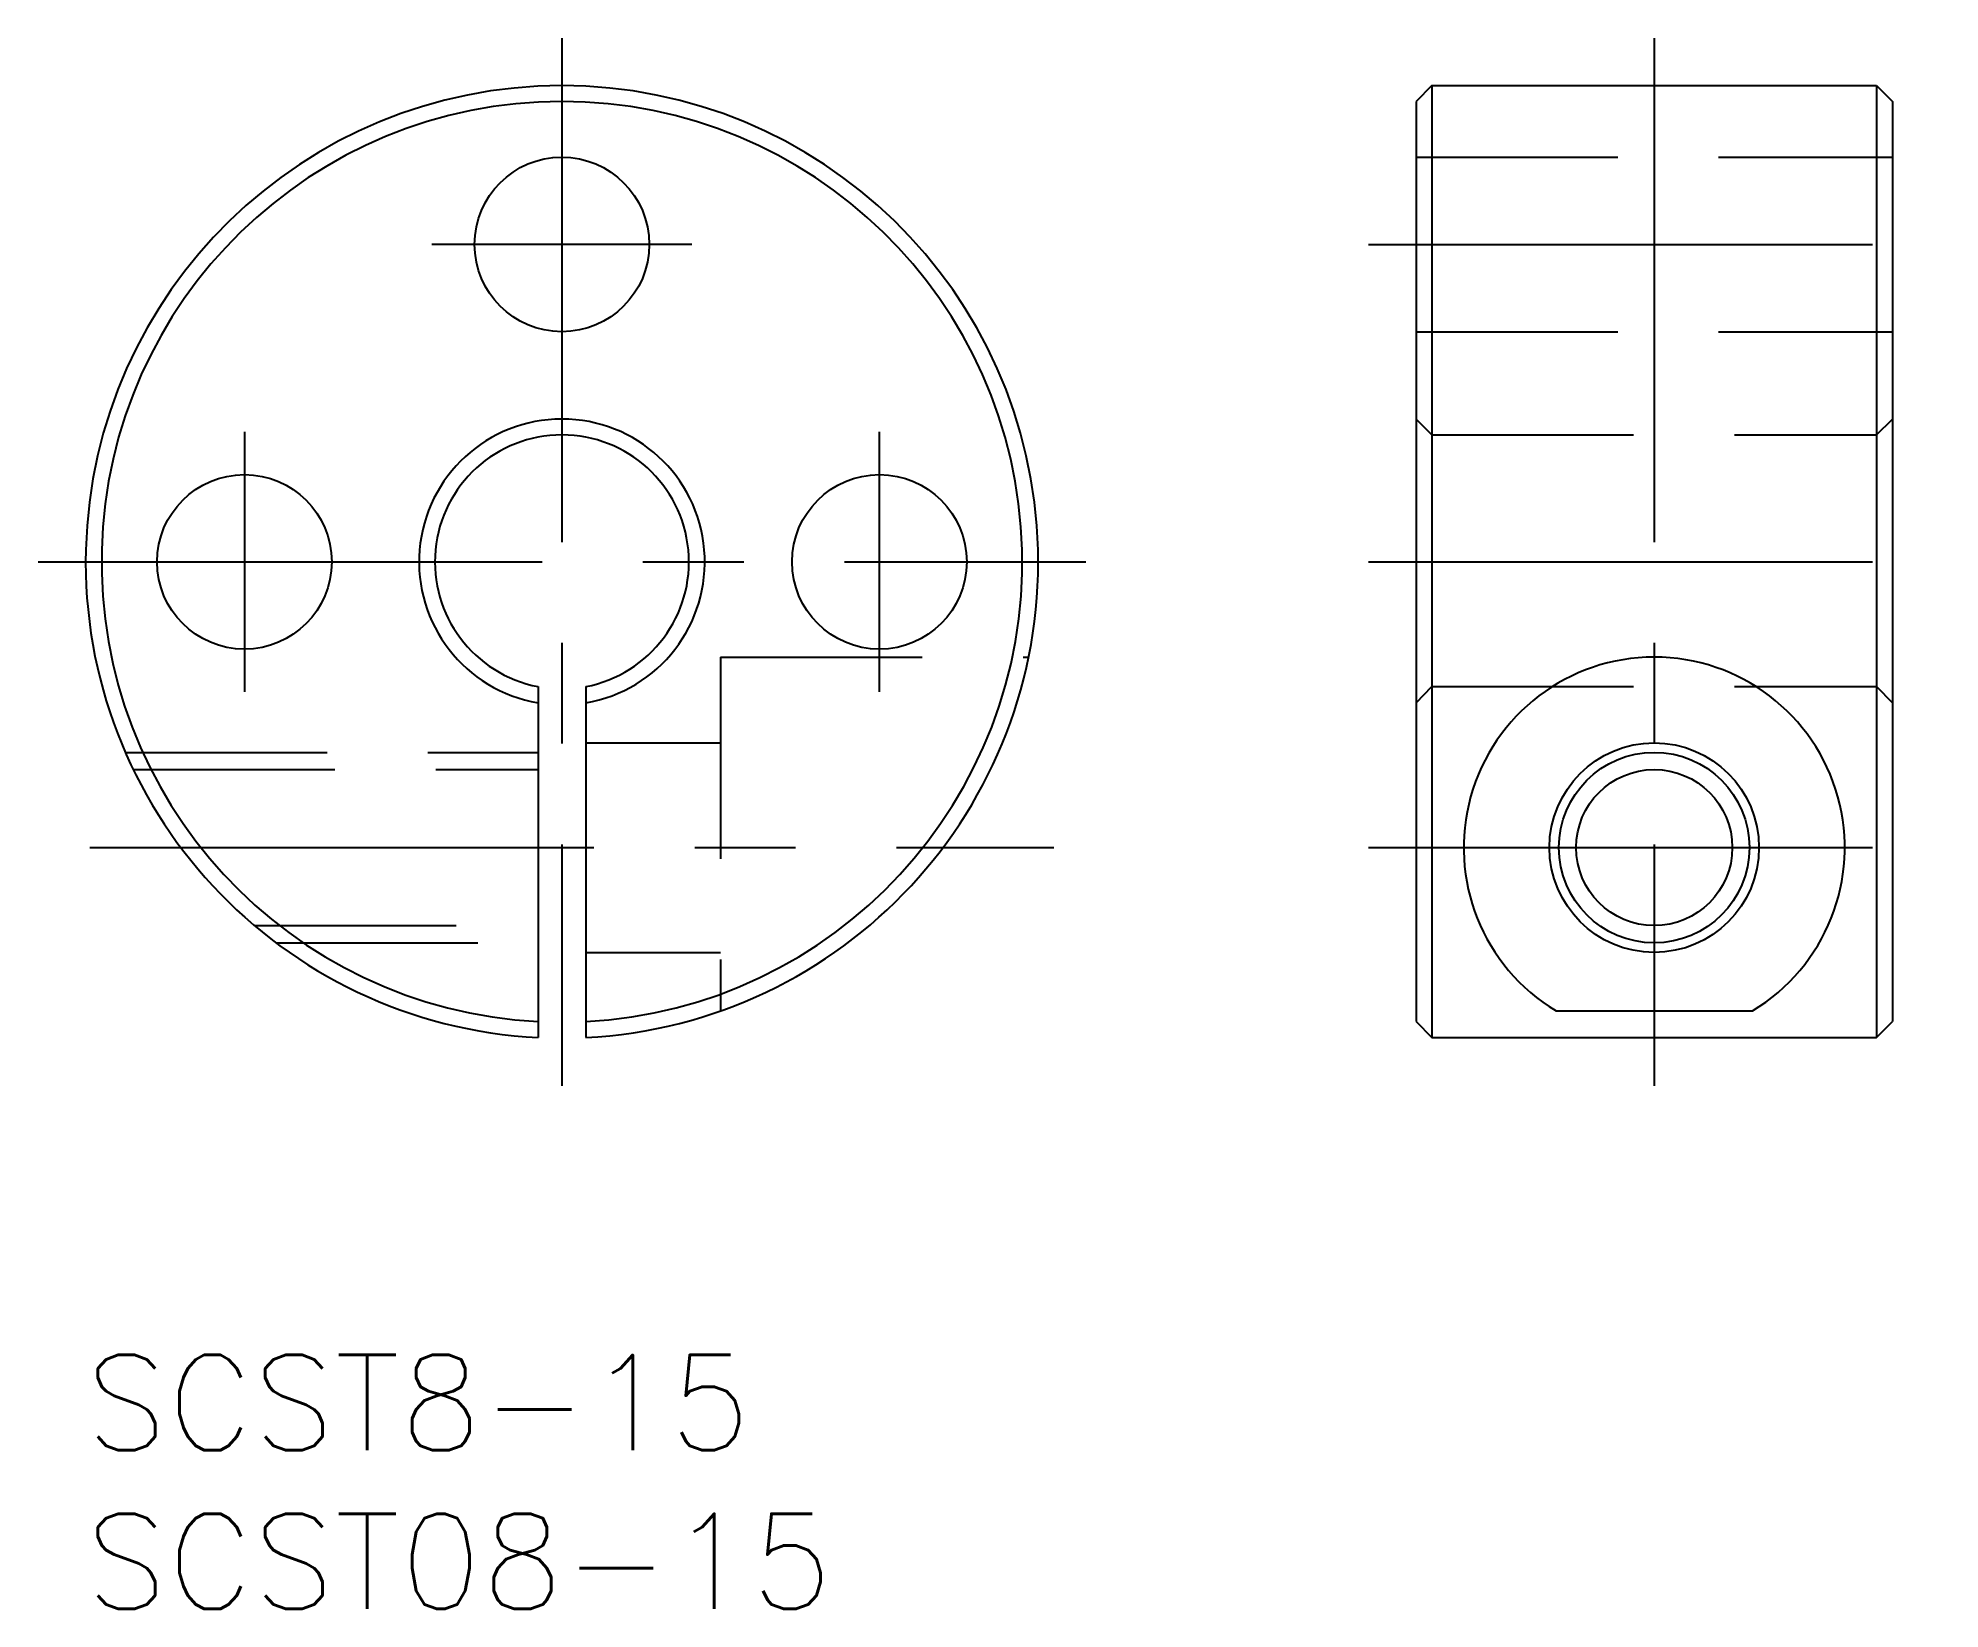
# Model space of a CAD drawing. Extents: x -1.5 to 58.4, y -8 to 41.5.
import ezdxf

# ---------------------------------------------------------------- set-up
doc = ezdxf.new("R2010")
doc.units = 0
doc.header["$LTSCALE"] = 0.5
doc.linetypes.add('CENTER', pattern=[50.8, 31.75, -6.35, 6.35, -6.35])
doc.linetypes.add('DASHED', pattern=[19.05, 12.7, -6.35])
for name, color, linetype in [('MSM_CENTER', 1, 'CENTER'), ('MSM_CONTINUOUS', 7, 'CONTINUOUS'), ('MSM_DASHED', 4, 'DASHED'), ('MSM_NARROW', 5, 'CONTINUOUS'), ('MSM_PART_NUMBER', 7, 'CONTINUOUS')]:
    doc.layers.add(name, color=color, linetype=linetype)
doc.styles.get("Standard").update_dxf_attribs({"font": 'txt.shx', "height": 3, "bigfont": 'bigfont.shx'})

# ---------------------------------------------------------------- blocks, each defined once
blk = doc.blocks.new('*U3')
at = {"layer": 'MSM_PART_NUMBER'}
blk.add_text('SCST8-15', height=3, dxfattribs=at).set_placement((0, -3))
blk = doc.blocks.new('*U4')
at = {"layer": 'MSM_PART_NUMBER'}
blk.add_text('SCST08-15', height=3, dxfattribs=at).set_placement((0, -8))

msp = doc.modelspace()

# ---------------------------------------------------------------- linework, layer by layer
at = {"layer": 'MSM_CENTER'}
for p, q in [((15, 41.481), (15, 8.481)), ((49.403, 41.481), (49.403, 8.481)), ((19.097, 34.981), (10.903, 34.981)), ((40.403, 34.981), (58.403, 34.981)), ((5, 29.078), (5, 20.884)), ((25, 20.884), (25, 29.078)), ((-1.5, 24.981), (31.5, 24.981)), ((40.403, 24.981), (58.403, 24.981)), ((0.135, 15.981), (30.489, 15.981)), ((40.403, 15.981), (58.403, 15.981))]:
    msp.add_line(p, q, dxfattribs=at)
at = {"layer": 'MSM_CONTINUOUS'}
for p, q in [((42.403, 39.981), (41.903, 39.481)), ((42.403, 39.981), (42.403, 10)), ((42.403, 39.981), (56.403, 39.981)), ((56.403, 39.981), (56.403, 10)), ((56.403, 39.981), (56.903, 39.481)), ((41.903, 39.481), (41.903, 10.501)), ((56.903, 39.481), (56.903, 10.501)), ((14.25, 21.052), (14.25, 10)), ((15.75, 21.052), (15.75, 10)), ((46.311, 10.839), (52.494, 10.839)), ((41.903, 10.501), (42.403, 10)), ((56.403, 10), (56.903, 10.501)), ((42.403, 10), (56.403, 10))]:
    msp.add_line(p, q, dxfattribs=at)
for centre, radius in [((15, 34.981), 2.75), ((5, 24.981), 2.75), ((25, 24.981), 2.75), ((49.403, 15.981), 3.3), ((49.403, 15.981), 2.458)]:
    msp.add_circle(centre, radius, dxfattribs=at)
for centre, radius, start, end in [((15, 24.981), 15, 272.86598, 267.13402), ((15, 24.981), 14.5, 272.9649, 267.0351), ((15, 24.981), 4.5, 279.59407, 260.40593), ((15, 24.981), 4, 280.80692, 259.19308), ((49.403, 15.981), 6, 301.01609, 238.98391)]:
    msp.add_arc(centre, radius, start, end, dxfattribs=at)
at = {"layer": 'MSM_DASHED'}
for p, q in [((41.903, 37.731), (56.903, 37.731)), ((41.903, 32.231), (56.903, 32.231)), ((41.903, 29.481), (42.403, 28.981)), ((56.403, 28.981), (56.903, 29.481)), ((42.403, 28.981), (56.403, 28.981)), ((20, 21.981), (20, 10.839)), ((20, 21.981), (29.697, 21.981)), ((41.903, 20.544), (42.403, 21.052)), ((42.403, 21.052), (56.403, 21.052)), ((56.403, 21.052), (56.903, 20.544)), ((15.75, 19.281), (20, 19.281)), ((1.252, 18.981), (14.25, 18.981)), ((1.502, 18.44), (14.25, 18.44)), ((5.32, 13.523), (14.25, 13.523)), ((6, 12.981), (14.25, 12.981)), ((15.75, 12.681), (20, 12.681))]:
    msp.add_line(p, q, dxfattribs=at)
at = {"layer": 'MSM_NARROW'}
msp.add_circle((49.403, 15.981), 3, dxfattribs=at)

# ---------------------------------------------------------------- block references
at = {"layer": 'MSM_CONTINUOUS'}
for name in ['*U3', '*U4']:
    msp.add_blockref(name, (0, 0), dxfattribs=at)

doc.saveas('drawing.dxf')
